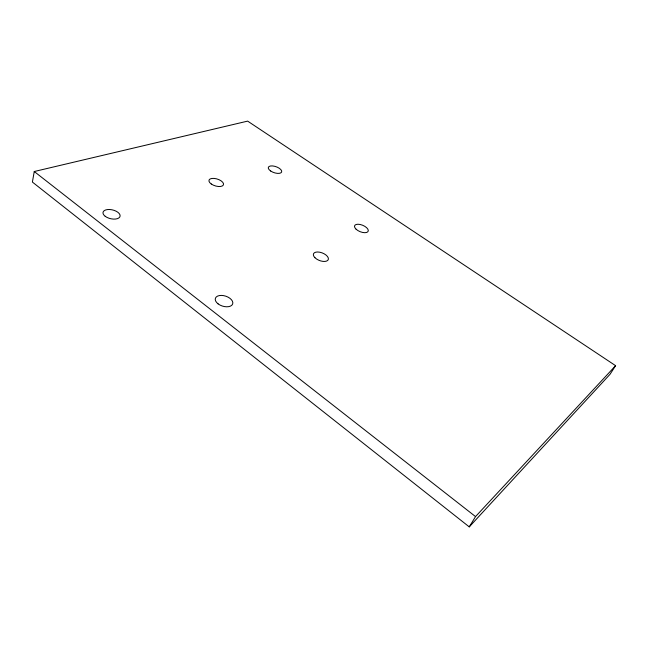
<?xml version="1.0" encoding="UTF-8"?>
<svg xmlns="http://www.w3.org/2000/svg" width="648" height="648" viewBox="0 0 648 648"><rect width="100%" height="100%" fill="white"/><g stroke="black" fill="none" stroke-linecap="round" stroke-linejoin="round"><path stroke-width="0.97" d="M34.247 171.518L32.4 182.072L469.257 526.881L610.035 374.285L615.6 365.675L247.633 121.119L34.247 171.518L475.535 516.586L469.257 526.881M475.535 516.586L615.6 365.675M218.117 303.88A9.096 5.233 17.7 0 0 232.64 304.025A9.096 5.233 17.7 0 0 221.333 295.407A9.096 5.233 17.7 0 0 218.117 303.88M105.187 216.286A8.748 4.495 13.3 0 0 119.71 217.112A8.748 4.495 13.3 0 0 109.739 209.506A8.748 4.495 13.3 0 0 105.187 216.286M314.928 257.693A7.938 4.042 21.2 0 0 327.864 260.261A7.938 4.042 21.2 0 0 319.837 252.226A7.938 4.042 21.2 0 0 314.928 257.693M211.28 184A7.59 3.572 17.3 0 0 223.382 184.964A7.59 3.572 17.3 0 0 214.059 178.403A7.59 3.572 17.3 0 0 211.28 184M356.1 229.214A7.339 3.459 22.2 0 0 367.894 231.709A7.339 3.459 22.2 0 0 360.175 224.492A7.339 3.459 22.2 0 0 356.1 229.214M270.702 171.023A7.047 3.143 19.1 0 0 281.637 172.012A7.047 3.143 19.1 0 0 272.654 165.937A7.047 3.143 19.1 0 0 270.702 171.023"/></g></svg>
